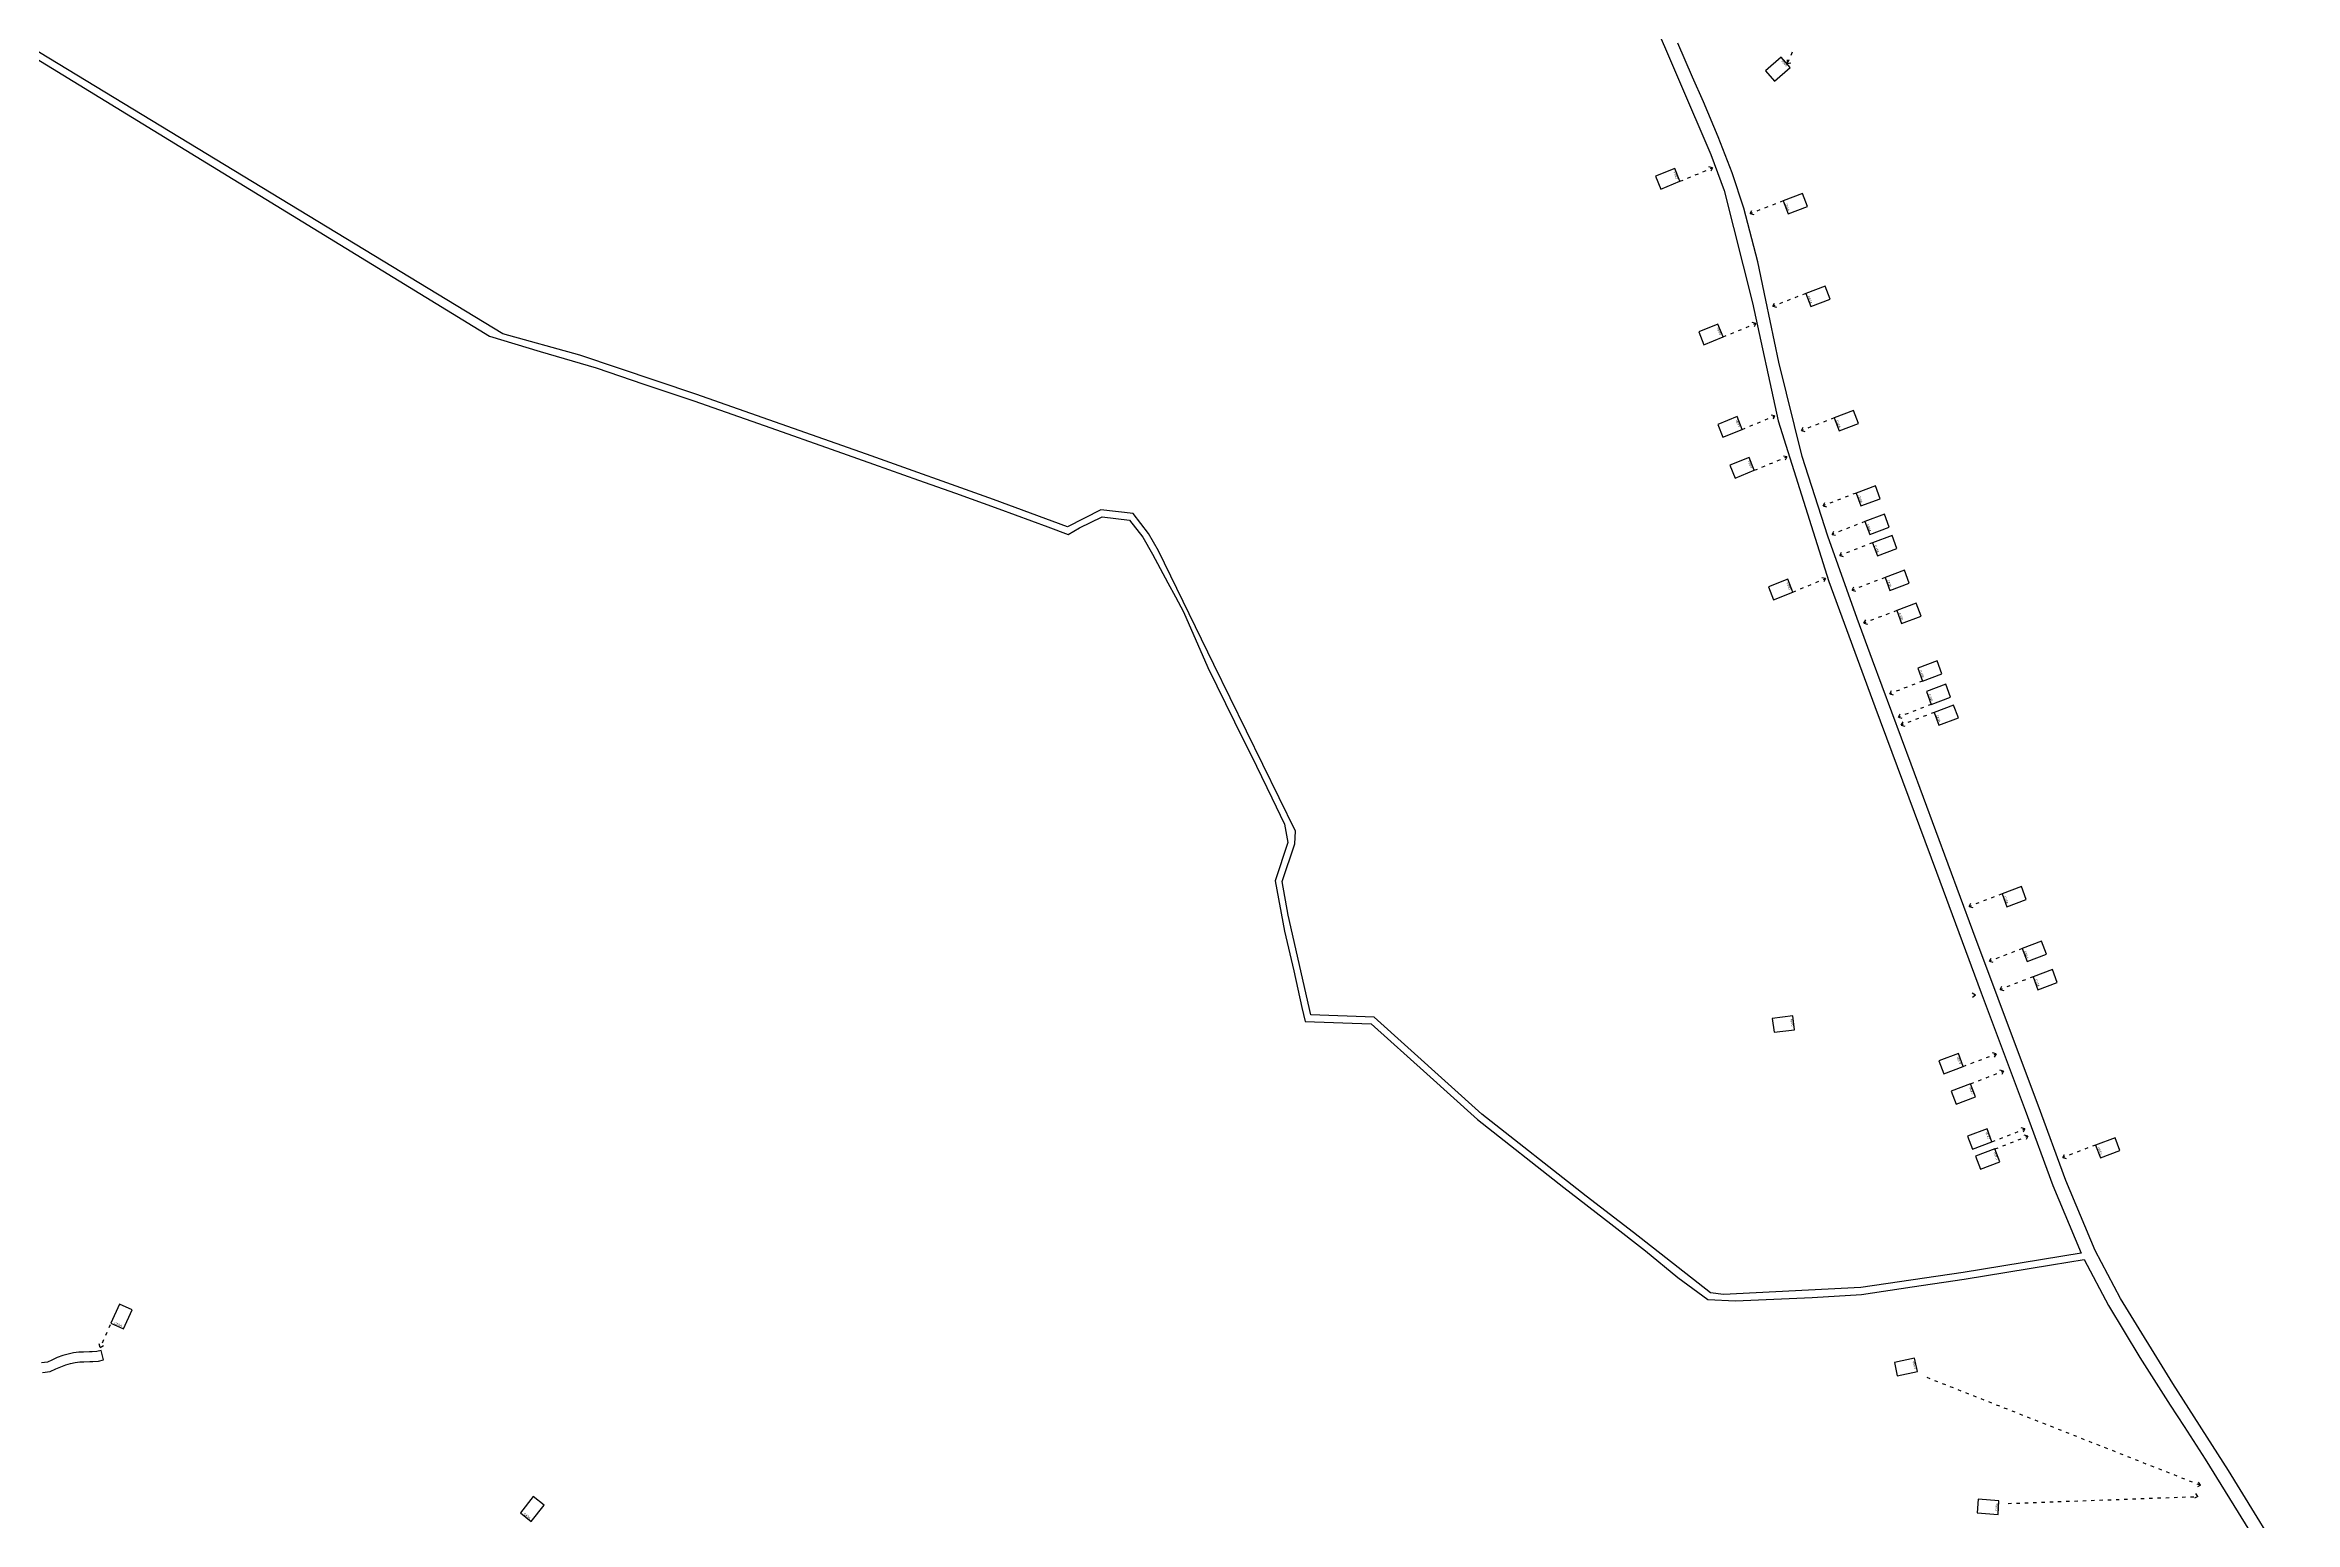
# Model space of a CAD drawing. Extents: x 714896 to 749292, y 8417558 to 8447149.
# Drawn here: x 730531 to 732158, y 8436596 to 8437664 of the extents above; entities that cross this region are included whole.
import ezdxf
from ezdxf.enums import TextEntityAlignment as Align

# ---------------------------------------------------------------- set-up
doc = ezdxf.new("R2010")
doc.units = 0
doc.header["$MEASUREMENT"] = 0
doc.linetypes.add('ACAD_ISO03W100', pattern=[30, 12, -18])
for name, color, linetype in [('LOTE', 7, 'CONTINUOUS'), ('NUM-PORTA', 7, 'CONTINUOUS'), ('QUADRA', 6, 'CONTINUOUS')]:
    doc.layers.add(name, color=color, linetype=linetype)

msp = doc.modelspace()

# ---------------------------------------------------------------- linework, layer by layer
at = {"layer": 'LOTE'}
for p, q in [((731786.7, 8437655.6), (731775.3, 8437645.8)), ((731775.3, 8437645.8), (731781.8, 8437638.2)), ((731781.8, 8437638.2), (731793.2, 8437648)), ((731793.2, 8437648), (731786.7, 8437655.6)), ((731709.7, 8437575.1), (731695.8, 8437569.5)), ((731695.8, 8437569.5), (731699.5, 8437560.2)), ((731699.5, 8437560.2), (731713.4, 8437565.8)), ((731713.4, 8437565.8), (731709.7, 8437575.1)), ((731802.1, 8437556.9), (731788.1, 8437551.6)), ((731788.1, 8437551.6), (731791.6, 8437542.2)), ((731791.6, 8437542.2), (731805.6, 8437547.5)), ((731805.6, 8437547.5), (731802.1, 8437556.9)), ((731818.5, 8437489.9), (731804.4, 8437484.6)), ((731804.4, 8437484.6), (731808, 8437475.2)), ((731808, 8437475.2), (731822, 8437480.5)), ((731822, 8437480.5), (731818.5, 8437489.9)), ((731740.9, 8437462.5), (731727, 8437456.9)), ((731744.7, 8437453.3), (731740.9, 8437462.5)), ((731727, 8437456.9), (731730.8, 8437447.6)), ((731730.8, 8437447.6), (731744.7, 8437453.3)), ((731839, 8437400), (731825, 8437394.7)), ((731842.6, 8437390.7), (731839, 8437400)), ((731754.7, 8437395.6), (731740.8, 8437390)), ((731740.8, 8437390), (731744.5, 8437380.8)), ((731744.5, 8437380.8), (731758.4, 8437386.4)), ((731758.4, 8437386.4), (731754.7, 8437395.6)), ((731825, 8437394.7), (731828.6, 8437385.4)), ((731828.6, 8437385.4), (731842.6, 8437390.7)), ((731763.5, 8437366.1), (731749.6, 8437360.5)), ((731767.2, 8437356.8), (731763.5, 8437366.1)), ((731749.6, 8437360.5), (731753.3, 8437351.2)), ((731753.3, 8437351.2), (731767.2, 8437356.8)), ((731854.8, 8437345.6), (731840.8, 8437340.3)), ((731840.8, 8437340.3), (731844.3, 8437331)), ((731844.3, 8437331), (731858.3, 8437336.3)), ((731858.3, 8437336.3), (731854.8, 8437345.6)), ((731861.3, 8437325), (731847.2, 8437319.7)), ((731847.2, 8437319.7), (731850.8, 8437310.3)), ((731850.8, 8437310.3), (731864.8, 8437315.6)), ((731864.8, 8437315.6), (731861.3, 8437325)), ((731866.9, 8437309.7), (731852.8, 8437304.4)), ((731852.8, 8437304.4), (731856.4, 8437295)), ((731856.4, 8437295), (731870.4, 8437300.3)), ((731870.4, 8437300.3), (731866.9, 8437309.7)), ((731875.8, 8437284.6), (731861.8, 8437279.3)), ((731879.3, 8437275.3), (731875.8, 8437284.6)), ((731791.4, 8437278.1), (731777.5, 8437272.5)), ((731777.5, 8437272.5), (731781.2, 8437263.2)), ((731781.2, 8437263.2), (731795.1, 8437268.8)), ((731795.1, 8437268.8), (731791.4, 8437278.1)), ((731861.8, 8437279.3), (731865.3, 8437270)), ((731865.3, 8437270), (731879.3, 8437275.3)), ((731884.3, 8437260.7), (731870.3, 8437255.4)), ((731870.3, 8437255.4), (731873.8, 8437246.1)), ((731873.8, 8437246.1), (731887.9, 8437251.4)), ((731887.9, 8437251.4), (731884.3, 8437260.7)), ((731899.4, 8437219), (731885.4, 8437213.7)), ((731902.9, 8437209.7), (731899.4, 8437219)), ((731885.4, 8437213.7), (731888.9, 8437204.4)), ((731888.9, 8437204.4), (731902.9, 8437209.7)), ((731905.7, 8437202.1), (731891.7, 8437196.8)), ((731909.2, 8437192.8), (731905.7, 8437202.1)), ((731891.7, 8437196.8), (731895.2, 8437187.5)), ((731895.2, 8437187.5), (731909.2, 8437192.8)), ((731911.3, 8437187), (731897.3, 8437181.7)), ((731914.8, 8437177.7), (731911.3, 8437187)), ((731897.3, 8437181.7), (731900.8, 8437172.4)), ((731900.8, 8437172.4), (731914.8, 8437177.7)), ((731960.4, 8437055.8), (731946.4, 8437050.5)), ((731963.9, 8437046.5), (731960.4, 8437055.8)), ((731946.4, 8437050.5), (731949.9, 8437041.2)), ((731949.9, 8437041.2), (731963.9, 8437046.5)), ((731975, 8437016.3), (731961, 8437011)), ((731961, 8437011), (731964.6, 8437001.6)), ((731964.6, 8437001.6), (731978.6, 8437006.9)), ((731978.6, 8437006.9), (731975, 8437016.3)), ((731982.9, 8436995.9), (731968.9, 8436990.6)), ((731968.9, 8436990.6), (731972.4, 8436981.2)), ((731986.4, 8436986.5), (731982.9, 8436995.9)), ((731972.4, 8436981.2), (731986.4, 8436986.5)), ((731795.1, 8436962.2), (731780.2, 8436960.3)), ((731780.2, 8436960.3), (731781.5, 8436950.4)), ((731796.3, 8436952.3), (731795.1, 8436962.2)), ((731781.5, 8436950.4), (731796.3, 8436952.3)), ((731914.8, 8436935), (731900.8, 8436929.7)), ((731900.8, 8436929.7), (731904.3, 8436920.4)), ((731904.3, 8436920.4), (731918.3, 8436925.7)), ((731918.3, 8436925.7), (731914.8, 8436935)), ((731923.7, 8436913.2), (731909.7, 8436907.9)), ((731927.2, 8436903.8), (731923.7, 8436913.2)), ((731909.7, 8436907.9), (731913.2, 8436898.5)), ((731913.2, 8436898.5), (731927.2, 8436903.8)), ((731935.6, 8436880.7), (731921.5, 8436875.4)), ((731939.1, 8436871.3), (731935.6, 8436880.7)), ((731921.5, 8436875.4), (731925.1, 8436866)), ((731925.1, 8436866), (731939.1, 8436871.3)), ((731941.3, 8436866.1), (731927.3, 8436860.8)), ((731927.3, 8436860.8), (731930.8, 8436851.5)), ((731944.9, 8436856.8), (731941.3, 8436866.1)), ((732028.2, 8436874.2), (732014.1, 8436868.9)), ((732014.1, 8436868.9), (732017.7, 8436859.6)), ((732017.7, 8436859.6), (732031.7, 8436864.9)), ((732031.7, 8436864.9), (732028.2, 8436874.2)), ((731930.8, 8436851.5), (731944.9, 8436856.8)), ((730584.6, 8436753.8), (730578.4, 8436740.1)), ((730593.7, 8436749.6), (730584.6, 8436753.8)), ((730587.5, 8436736), (730593.7, 8436749.6)), ((730578.4, 8436740.1), (730587.5, 8436736)), ((731883.2, 8436714.8), (731868.5, 8436711.7)), ((731885.3, 8436705.1), (731883.2, 8436714.8)), ((731868.5, 8436711.7), (731870.6, 8436701.9)), ((731870.6, 8436701.9), (731885.3, 8436705.1)), ((730883.9, 8436614.6), (730874.6, 8436602.8)), ((730874.6, 8436602.8), (730882.5, 8436596.6)), ((730882.5, 8436596.6), (730891.7, 8436608.5)), ((730891.7, 8436608.5), (730883.9, 8436614.6)), ((731929.2, 8436612.8), (731928.5, 8436602.8)), ((731928.5, 8436602.8), (731943.5, 8436601.8)), ((731944.2, 8436611.7), (731929.2, 8436612.8)), ((731943.5, 8436601.8), (731944.2, 8436611.7))]:
    msp.add_line(p, q, dxfattribs=at)
at = {"layer": 'LOTE', "color": 7, "linetype": 'ACAD_ISO03W100', "ltscale": 0.2}
for points in [[(731794.5, 8437659.1), (731791.1, 8437651)], [(731713.4, 8437565.8), (731736.9, 8437575.5)], [(731788.1, 8437551.6), (731764.3, 8437542.4)], [(731804.4, 8437484.6), (731780.7, 8437475.4)], [(731744.7, 8437453.3), (731768.2, 8437462.9)], [(731758.4, 8437386.4), (731781.9, 8437396.1)], [(731825, 8437394.7), (731801.3, 8437385.6)], [(731767.2, 8437356.8), (731790.7, 8437366.5)], [(731840.8, 8437340.3), (731817, 8437331.2)], [(731847.2, 8437319.7), (731823.5, 8437310.5)], [(731852.8, 8437304.4), (731829.1, 8437295.2)], [(731795.1, 8437268.8), (731818.7, 8437278.5)], [(731861.8, 8437279.3), (731838, 8437270.2)], [(731870.3, 8437255.4), (731846.5, 8437246.3)], [(731888.9, 8437204.4), (731865.2, 8437195.2)], [(731895.2, 8437187.5), (731871.4, 8437178.3)], [(731897.3, 8437181.7), (731873.5, 8437172.6)], [(731946.4, 8437050.5), (731922.6, 8437041.4)], [(731961, 8437011), (731937.3, 8437001.8)], [(731968.9, 8436990.6), (731945.1, 8436981.4)], [(731918.3, 8436925.7), (731942.1, 8436934.8)], [(731923.7, 8436913.2), (731947.4, 8436922.3)], [(731939.1, 8436871.3), (731962.8, 8436880.5)], [(731941.3, 8436866.1), (731965.1, 8436875.3)], [(732014.1, 8436868.9), (731990.4, 8436859.8)], [(730577.9, 8436738.9), (730570.7, 8436722.5)], [(731892, 8436700.9), (732090, 8436622.9)], [(731950.9, 8436609.7), (732088.1, 8436614.7)]]:
    msp.add_lwpolyline(points, dxfattribs=at)
at = {"layer": 'LOTE'}
for points in [[(731791.1, 8437651), (731791.2, 8437653.6)], [(731791.1, 8437651), (731793.7, 8437651.5)], [(731736.9, 8437575.5), (731734.4, 8437576.2)], [(731736.9, 8437575.5), (731735.8, 8437573.2)], [(731764.3, 8437542.4), (731765.5, 8437544.7)], [(731764.3, 8437542.4), (731766.8, 8437541.7)], [(731768.2, 8437462.9), (731765.7, 8437463.6)], [(731768.2, 8437462.9), (731767, 8437460.6)], [(731780.7, 8437475.4), (731781.9, 8437477.7)], [(731780.7, 8437475.4), (731783.2, 8437474.7)], [(731781.9, 8437396.1), (731779.4, 8437396.7)], [(731781.9, 8437396.1), (731780.8, 8437393.7)], [(731801.3, 8437385.6), (731802.5, 8437387.9)], [(731801.3, 8437385.6), (731803.8, 8437384.9)], [(731790.7, 8437366.5), (731788.2, 8437367.1)], [(731790.7, 8437366.5), (731789.6, 8437364.1)], [(731817, 8437331.2), (731818.2, 8437333.5)], [(731817, 8437331.2), (731819.5, 8437330.5)], [(731823.5, 8437310.5), (731824.7, 8437312.8)], [(731823.5, 8437310.5), (731826, 8437309.8)], [(731829.1, 8437295.2), (731830.3, 8437297.5)], [(731829.1, 8437295.2), (731831.6, 8437294.5)], [(731818.7, 8437278.5), (731816.1, 8437279.1)], [(731818.7, 8437278.5), (731817.5, 8437276.1)], [(731838, 8437270.2), (731839.2, 8437272.5)], [(731838, 8437270.2), (731840.5, 8437269.5)], [(731846.5, 8437246.3), (731847.8, 8437248.6)], [(731846.5, 8437246.3), (731849.1, 8437245.6)], [(731865.2, 8437195.2), (731866.4, 8437197.5)], [(731865.2, 8437195.2), (731867.7, 8437194.5)], [(731871.4, 8437178.3), (731872.7, 8437180.6)], [(731871.4, 8437178.3), (731874, 8437177.6)], [(731873.5, 8437172.6), (731874.8, 8437174.9)], [(731873.5, 8437172.6), (731876.1, 8437171.9)], [(731922.6, 8437041.4), (731923.9, 8437043.7)], [(731922.6, 8437041.4), (731925.2, 8437040.7)], [(731937.3, 8437001.8), (731938.5, 8437004.1)], [(731937.3, 8437001.8), (731939.8, 8437001.1)], [(731927.1, 8436977.2), (731924.9, 8436978.8)], [(731927.1, 8436977.2), (731925.1, 8436975.5)], [(731945.1, 8436981.4), (731946.3, 8436983.7)], [(731945.1, 8436981.4), (731947.6, 8436980.7)], [(731942.1, 8436934.8), (731939.5, 8436935.5)], [(731942.1, 8436934.8), (731940.8, 8436932.5)], [(731947.4, 8436922.3), (731944.9, 8436923)], [(731947.4, 8436922.3), (731946.2, 8436920)], [(731962.8, 8436880.5), (731960.3, 8436881.2)], [(731962.8, 8436880.5), (731961.6, 8436878.2)], [(731965.1, 8436875.3), (731962.5, 8436876)], [(731965.1, 8436875.3), (731963.8, 8436873)], [(731990.4, 8436859.8), (731991.6, 8436862.1)], [(731990.4, 8436859.8), (731992.9, 8436859.1)], [(730570.7, 8436722.5), (730569.8, 8436725)], [(730570.7, 8436722.5), (730572.9, 8436723.9)], [(732088.1, 8436614.7), (732086.5, 8436616.8)], [(732090, 8436622.9), (732087.7, 8436621.8)], [(732090, 8436622.9), (732088.5, 8436625)], [(732088.1, 8436614.7), (732085.7, 8436613.6)]]:
    msp.add_lwpolyline(points, dxfattribs=at)
at = {"layer": 'QUADRA'}
for points in [[(731690.4, 8437690.8), (731735.7, 8437585.1), (731745.3, 8437559.1), (731765.8, 8437477.8), (731784.5, 8437392.7), (731821.2, 8437276.3), (731854.5, 8437185.9), (731899, 8437066.1), (731931.2, 8436979), (731963.1, 8436894.2), (731983.2, 8436839.6), (732003.6, 8436790.7), (731918.3, 8436776.8), (731844.3, 8436765.9), (731744.8, 8436760.9), (731735.4, 8436761.9), (731679.9, 8436805.7), (731645.5, 8436831.8), (731570.1, 8436891.2), (731492.1, 8436961.4), (731446.3, 8436963.1), (731429.9, 8437035.1), (731425.7, 8437059.5), (731434.8, 8437086.6), (731435.3, 8437095.9), (731376.3, 8437216.4), (731336.3, 8437298.6), (731329, 8437311.2), (731317.9, 8437325.6), (731294.5, 8437328.2), (731270.4, 8437316), (731216.8, 8437335.7), (731125, 8437368.4), (731001.6, 8437411.8), (730917.5, 8437440.1), (730861.8, 8437455.5), (729428.8, 8438325.4)], [(729428.8, 8438325.4), (730852.2, 8437453.7), (730852.2, 8437453.7), (730889, 8437442.8), (730929.5, 8437430.8), (730963.9, 8437419.2), (731000, 8437407.1), (731055.7, 8437387.5), (731099.4, 8437372.1), (731130, 8437361.3), (731162.7, 8437349.7), (731189.3, 8437340.2), (731220.6, 8437329), (731256.2, 8437315.9), (731270.9, 8437310.5), (731279, 8437315.3), (731295.4, 8437323.1), (731315.2, 8437320.8), (731324.9, 8437308.4), (731331.9, 8437296.2), (731343, 8437275.5), (731348.4, 8437265.2), (731354.2, 8437254.4), (731371.8, 8437214.3), (731391.2, 8437175), (731407, 8437142.9), (731418.3, 8437120), (731427.4, 8437101), (731429.8, 8437087.6), (731420.5, 8437059.9), (731427.4, 8437023.6), (731434, 8436994.8), (731440, 8436968.3), (731442.3, 8436958.3), (731490.1, 8436956.5), (731530.3, 8436920.4), (731566.9, 8436887.4), (731629.4, 8436838.1), (731663.4, 8436811.9), (731688.4, 8436792.3), (731711.8, 8436773.2), (731733.5, 8436757.1), (731753.7, 8436756.1), (731809.1, 8436758.6), (731844.8, 8436760.9), (731881.3, 8436766.3), (731919, 8436771.9), (731949.9, 8436776.9), (731982.2, 8436782.2), (732005.9, 8436786), (732023.4, 8436752.9), (732046.1, 8436715.2), (732068.1, 8436680.7), (732078.1, 8436665.3), (732093.3, 8436641.6), (732125.5, 8436590)], [(732158.3, 8436555.4), (732110.2, 8436633.5), (732069.9, 8436696.4), (732032.1, 8436757.8), (732013.8, 8436792.6), (731992.6, 8436843.2), (731972.5, 8436897.7), (731962, 8436925.8), (731925.2, 8437023.7), (731880.6, 8437144.4), (731852.7, 8437219.6), (731841.5, 8437249.7), (731820.3, 8437309.1), (731801.9, 8437366.7), (731784.9, 8437434.9), (731775.6, 8437479.8), (731769.8, 8437507.6), (731759.7, 8437546.3), (731751.2, 8437571.9), (731741.1, 8437597.9), (731730.4, 8437623.2), (731722.6, 8437641.2), (731712, 8437665.8)], [(730529, 8436704.3), (730534.5, 8436705.1), (730538.6, 8436707), (730542.2, 8436708.6), (730545.8, 8436709.9), (730549.1, 8436710.8), (730552.6, 8436711.6), (730555.8, 8436712), (730558.8, 8436712.2), (730563.2, 8436712.3), (730565.4, 8436712.4), (730569.4, 8436712.7), (730573, 8436713.5), (730571.4, 8436720.3), (730568.3, 8436719.6), (730564.9, 8436719.3), (730563, 8436719.3), (730558.6, 8436719.2), (730555.2, 8436719), (730551.4, 8436718.5), (730547.4, 8436717.6), (730543.7, 8436716.6), (730539.6, 8436715.2), (730535.7, 8436713.4), (730532.5, 8436711.9), (730528.2, 8436711.3)]]:
    msp.add_lwpolyline(points, dxfattribs=at)

# ---------------------------------------------------------------- texts
at = {"layer": 'NUM-PORTA'}
for rotation, p in [(130.6739, (731789.4, 8437651.6)), (111.9753, (731711, 8437570.4)), (290.6921, (731790.4, 8437546.9)), (290.6921, (731806.7, 8437479.9)), (111.9753, (731742.3, 8437457.8)), (111.9753, (731756, 8437391)), (290.6921, (731827.3, 8437390.1)), (111.9753, (731764.8, 8437361.4)), (290.6921, (731843.1, 8437335.7)), (290.6921, (731849.5, 8437315)), (290.6921, (731855.1, 8437299.7)), (111.9753, (731792.7, 8437273.4)), (290.6921, (731864.1, 8437274.7)), (290.6921, (731872.6, 8437250.8)), (290.6921, (731887.7, 8437209.1)), (290.6921, (731894, 8437192.2)), (290.6921, (731899.6, 8437177.1)), (290.6921, (731948.7, 8437045.9)), (290.6921, (731963.3, 8437006.3)), (290.6921, (731971.2, 8436985.9)), (97.3599, (731795.2, 8436957.4)), (110.6921, (731916, 8436930.3)), (110.6921, (731924.9, 8436908.5)), (110.6921, (731936.8, 8436876)), (110.6921, (731942.6, 8436861.4)), (290.6921, (732016.5, 8436864.3)), (335.5145, (730583.3, 8436738.5)), (102.0626, (731883.7, 8436710)), (321.9408, (730879, 8436600)), (86.0254, (731943.3, 8436606.9))]:
    msp.add_text('CASA', height=1.5, rotation=rotation, dxfattribs=at).set_placement(p, align=Align.CENTER)

doc.saveas('drawing.dxf')
